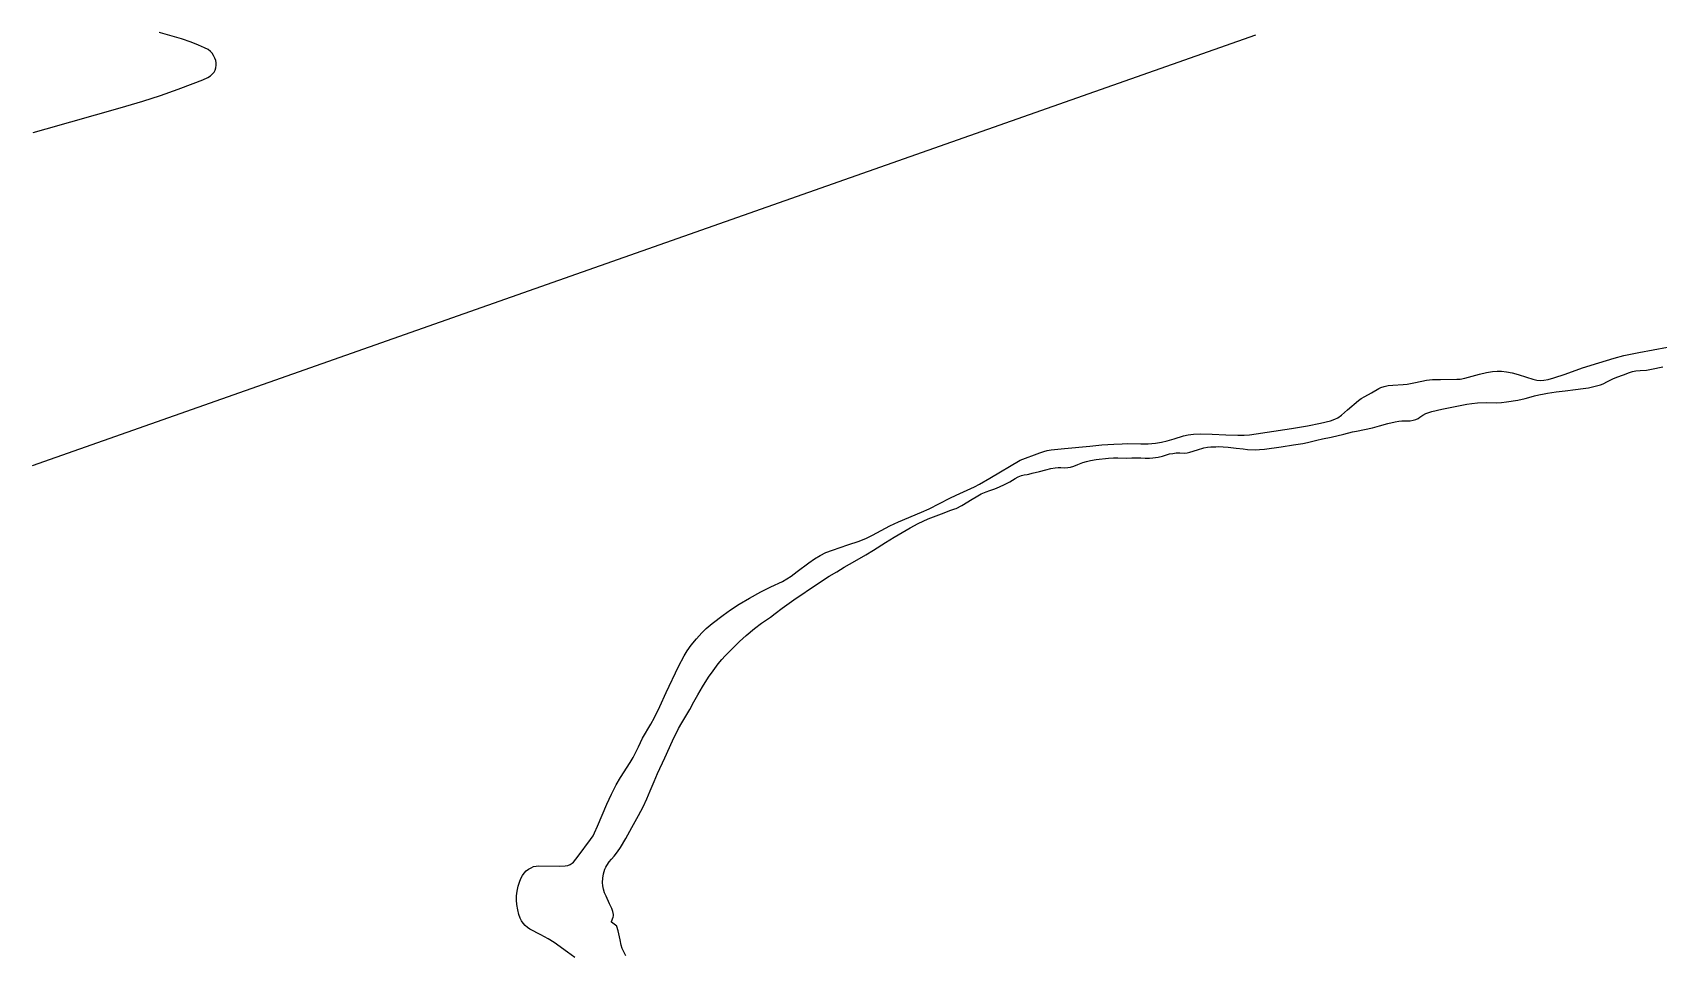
# Model space of a CAD drawing. Header units: metres. Extents: x 179542 to 181820, y 303170 to 305948.
# Drawn here: x 179547 to 180583, y 305363 to 305948 of the extents above; entities that cross this region are included whole.
import ezdxf

# ---------------------------------------------------------------- set-up
doc = ezdxf.new("R2010")
doc.units = ezdxf.units.M
doc.header["$MEASUREMENT"] = 0
for name, color, linetype in [('E0022115', 7, 'CONTINUOUS'), ('E0032111', 5, 'CONTINUOUS'), ('F0017111', 30, 'CONTINUOUS')]:
    doc.layers.add(name, color=color, linetype=linetype)

msp = doc.modelspace()

# ---------------------------------------------------------------- linework, layer by layer
at = {"layer": 'E0022115', "flags": 128}
msp.add_lwpolyline([(179547.364, 305672.661), (179897.58, 305795.91), (180326.246, 305946.769)], dxfattribs=at)
at = {"layer": 'E0032111', "flags": 128}
for points in [[(179547.845, 305884.687), (179556.015, 305886.923), (179603.122, 305900.265), (179617.636, 305904.566), (179628.755, 305908.189), (179640.137, 305912.172), (179649.729, 305915.727), (179655.793, 305918.175), (179658.979, 305919.683), (179660.726, 305920.782), (179661.966, 305921.879), (179662.937, 305923.075), (179663.635, 305924.351), (179664.087, 305925.771), (179664.314, 305927.404), (179664.312, 305929.028), (179664.069, 305930.474), (179663.509, 305932.017), (179662.673, 305933.648), (179661.692, 305935.09), (179660.589, 305936.285), (179659.177, 305937.361), (179656.904, 305938.608), (179653.135, 305940.306), (179648.433, 305942.151), (179642.181, 305944.179), (179628.932, 305948.021), (179628.017, 305948.268)], [(179892.733, 305359.484), (179888.036, 305362.943), (179879.389, 305369.094), (179875.634, 305371.447), (179871.024, 305373.928), (179864.017, 305377.604), (179862.5, 305378.581), (179860.967, 305379.904), (179859.686, 305381.353), (179858.677, 305382.835), (179857.826, 305384.573), (179857.007, 305386.92), (179856.273, 305389.885), (179855.711, 305393.173), (179855.47, 305396.073), (179855.57, 305398.789), (179855.986, 305401.757), (179856.637, 305404.852), (179857.396, 305407.527), (179858.264, 305409.776), (179859.269, 305411.683), (179860.415, 305413.281), (179861.693, 305414.606), (179863.128, 305415.719), (179864.762, 305416.664), (179866.42, 305417.333), (179868.083, 305417.702), (179869.765, 305417.794), (179883.143, 305417.677), (179886.419, 305417.825), (179888.273, 305418.169), (179889.717, 305418.703), (179890.912, 305419.459), (179891.763, 305420.294), (179894.681, 305424.007), (179902.705, 305434.704), (179904.242, 305436.985), (179905.269, 305438.834), (179907.154, 305443.103), (179912.942, 305457.034), (179915.971, 305463.559), (179918.962, 305469.379), (179921.701, 305474.123), (179927.843, 305483.627), (179929.74, 305486.863), (179933.112, 305493.657), (179935.831, 305499.117), (179941.066, 305508.003), (179943.387, 305512.291), (179946.681, 305519.378), (179950.72, 305528.126), (179958.75, 305544.753), (179962.159, 305551.462), (179964.185, 305554.76), (179966.721, 305558.25), (179970.115, 305562.446), (179973.406, 305566.166), (179976.328, 305569.014), (179980.14, 305572.19), (179987.043, 305577.5), (179991.716, 305580.796), (179997.32, 305584.419), (180003.758, 305588.252), (180010.979, 305592.26), (180017.344, 305595.546), (180024.776, 305598.927), (180027.701, 305600.466), (180030.454, 305602.263), (180034.3, 305605.153), (180041.619, 305610.813), (180045.222, 305613.263), (180048.772, 305615.311), (180052.561, 305617.198), (180056.676, 305618.876), (180066.539, 305622.15), (180073.68, 305624.597), (180078.329, 305626.479), (180082.185, 305628.32), (180093.306, 305634.251), (180098.719, 305636.767), (180113.399, 305642.904), (180118.159, 305645.066), (180131.474, 305651.952), (180135.546, 305653.887), (180147.13, 305659.11), (180150.378, 305660.754), (180156.982, 305664.611), (180176.22, 305676.074), (180188.649, 305680.808), (180191.318, 305681.691), (180193.436, 305682.208), (180195.831, 305682.607), (180204.501, 305683.467), (180220.505, 305684.982), (180228.273, 305685.728), (180235.869, 305686.165), (180241.209, 305686.554), (180244.285, 305686.588), (180252.917, 305686.395), (180257.763, 305686.548), (180262.292, 305686.935), (180266.223, 305687.507), (180269.759, 305688.283), (180274.226, 305689.669), (180280.16, 305691.594), (180283.054, 305692.2), (180286.456, 305692.582), (180291.162, 305692.746), (180298.475, 305692.648), (180307.198, 305692.274), (180314.774, 305691.891), (180318.914, 305691.937), (180322.268, 305692.293), (180348.935, 305696.196), (180359.033, 305697.947), (180367.499, 305699.721), (180373.754, 305701.199), (180376.51, 305702.092), (180378.419, 305703.059), (180380.836, 305704.799), (180384.688, 305708.033), (180391.601, 305714.083), (180393.263, 305715.335), (180395.592, 305716.672), (180399.778, 305718.852), (180404.46, 305721.631), (180405.811, 305722.304), (180407.877, 305722.984), (180410.412, 305723.505), (180413.521, 305723.856), (180419.995, 305724.249), (180422.521, 305724.542), (180427.959, 305725.569), (180434.938, 305726.932), (180438.724, 305727.376), (180443.859, 305727.514), (180454.138, 305727.526), (180456.381, 305727.679), (180459.263, 305728.217), (180468.585, 305730.776), (180473.151, 305731.83), (180477.011, 305732.505), (180479.851, 305732.751), (180482.616, 305732.676), (180485.878, 305732.301), (180489.536, 305731.626), (180493.213, 305730.694), (180498.664, 305728.845), (180502.621, 305727.526), (180505.109, 305726.997), (180507.342, 305726.824), (180509.68, 305726.955), (180512.449, 305727.443), (180515.964, 305728.401), (180523.264, 305730.914), (180534.215, 305734.739), (180544.656, 305738.128), (180554.431, 305741.097), (180560.508, 305742.607), (180570.177, 305744.551), (180588.448, 305747.92)]]:
    msp.add_lwpolyline(points, dxfattribs=at)
at = {"layer": 'F0017111', "elevation": 5, "flags": 128}
msp.add_lwpolyline([(179925.09, 305360.515), (179923.537, 305363.542), (179922.783, 305365.335), (179922.106, 305367.44), (179921.421, 305370.696), (179920.701, 305374.673), (179920.313, 305376.414), (179919.436, 305379.293), (179919.345, 305379.396), (179916.037, 305382.106), (179916.018, 305382.233), (179916.041, 305382.338), (179917.052, 305385.179), (179917.208, 305386.114), (179917.202, 305386.98), (179916.835, 305388.72), (179916.152, 305390.608), (179914.824, 305393.595), (179912.512, 305398.455), (179911.632, 305400.663), (179910.885, 305402.967), (179910.417, 305405.107), (179910.256, 305407.343), (179910.416, 305409.921), (179910.919, 305412.831), (179911.295, 305414.278), (179911.751, 305415.644), (179912.292, 305416.926), (179912.928, 305418.137), (179914.446, 305420.358), (179916.058, 305422.208), (179917.793, 305424.102), (179919.858, 305426.71), (179921.807, 305429.576), (179925.19, 305435.315), (179928.902, 305442.173), (179933.286, 305449.903), (179936.128, 305455.4), (179938.593, 305460.564), (179940.661, 305465.543), (179943.111, 305471.621), (179945.354, 305476.687), (179950.019, 305486.625), (179954.933, 305497.507), (179958.687, 305505.207), (179960.723, 305508.924), (179965.835, 305517.471), (179968.441, 305522.236), (179970.877, 305526.751), (179973.922, 305531.874), (179977.744, 305537.879), (179980.63, 305542.018), (179983.95, 305546.368), (179986.29, 305549.245), (179988.27, 305551.464), (179992.931, 305556.247), (179997.451, 305560.679), (180001.666, 305564.447), (180007.128, 305568.983), (180011.397, 305572.295), (180017.131, 305576.232), (180020.276, 305578.51), (180024.602, 305581.778), (180032.15, 305587.126), (180047.26, 305597.376), (180054.558, 305602.168), (180059.466, 305605.094), (180064.071, 305607.955), (180070.853, 305611.843), (180077.93, 305615.879), (180082.736, 305618.779), (180090.456, 305623.758), (180096.039, 305627.009), (180100.975, 305629.967), (180106.137, 305633.015), (180111.323, 305635.828), (180114.423, 305637.335), (180117.544, 305638.672), (180127.806, 305642.612), (180131.496, 305644.085), (180133.376, 305644.693), (180134.663, 305645.015), (180135.43, 305645.314), (180139.013, 305647.287), (180145.62, 305651.284), (180148.095, 305652.796), (180151.461, 305654.6), (180154.526, 305656.019), (180156.776, 305656.771), (180159.346, 305657.536), (180161.129, 305658.21), (180165.741, 305660.327), (180169.557, 305662.341), (180172.904, 305664.353), (180174.993, 305665.434), (180177.07, 305666.227), (180178.841, 305666.654), (180180.562, 305666.962), (180181.773, 305667.138), (180183.802, 305667.798), (180188.487, 305668.809), (180192.535, 305669.914), (180195.775, 305670.78), (180198.452, 305671.292), (180200.284, 305671.483), (180202.051, 305671.419), (180204.7, 305671.283), (180206.617, 305671.368), (180208.213, 305671.653), (180210.383, 305672.271), (180213.008, 305673.272), (180216.038, 305674.529), (180218.392, 305675.249), (180220.994, 305675.823), (180224.652, 305676.428), (180232.351, 305677.331), (180235.535, 305677.55), (180238.467, 305677.534), (180243.858, 305677.42), (180247.204, 305677.54), (180250.402, 305677.618), (180252.916, 305677.479), (180255.823, 305677.253), (180258.491, 305677.24), (180260.669, 305677.461), (180263.95, 305678.013), (180266.782, 305678.71), (180271.36, 305680.014), (180273.336, 305680.416), (180275.488, 305680.635), (180277.891, 305680.68), (180280.914, 305680.632), (180282.468, 305680.779), (180284.149, 305681.166), (180288.998, 305682.717), (180293.073, 305683.85), (180295.389, 305684.286), (180297.512, 305684.52), (180299.298, 305684.51), (180300.666, 305684.515), (180302.78, 305684.684), (180305.404, 305684.612), (180308.634, 305684.419), (180313.786, 305683.773), (180318.263, 305683.196), (180320.962, 305682.906), (180326.01, 305682.725), (180328.665, 305682.769), (180331.802, 305683.086), (180342.383, 305684.641), (180350.31, 305685.731), (180356.101, 305686.619), (180359.089, 305687.239), (180365.131, 305688.846), (180368.666, 305689.645), (180374.297, 305690.792), (180382.206, 305692.592), (180387.875, 305694.141), (180390.26, 305694.613), (180395.438, 305695.515), (180400.543, 305696.649), (180405.034, 305697.884), (180410.38, 305699.424), (180414.898, 305700.52), (180417.303, 305700.954), (180419.211, 305701.095), (180422.652, 305701.04), (180424.514, 305701.185), (180426.424, 305701.54), (180428.143, 305702.042), (180429.511, 305702.657), (180430.73, 305703.445), (180432.57, 305704.666), (180434.52, 305705.679), (180436.314, 305706.412), (180438.287, 305706.97), (180444.714, 305708.525), (180452.144, 305710.083), (180460.605, 305711.803), (180463.812, 305712.245), (180467.303, 305712.554), (180472.826, 305712.697), (180479.204, 305712.657), (180482.685, 305712.845), (180485.801, 305713.187), (180492.977, 305714.344), (180497.727, 305715.256), (180500.118, 305715.921), (180503.597, 305717.017), (180506.501, 305717.735), (180509.916, 305718.393), (180511.874, 305718.764), (180517.37, 305719.542), (180523.172, 305720.272), (180529.686, 305721.123), (180534.661, 305721.602), (180538.017, 305722.173), (180542.324, 305723.1), (180545.609, 305724.044), (180547.303, 305724.697), (180550.186, 305726.131), (180553.445, 305727.825), (180556.097, 305728.892), (180560.288, 305730.347), (180564.156, 305731.875), (180566.134, 305732.455), (180568.198, 305732.834), (180570.928, 305733.085), (180575.032, 305733.396), (180578.161, 305733.96), (180585.302, 305735.465)], dxfattribs=at)

doc.saveas('drawing.dxf')
